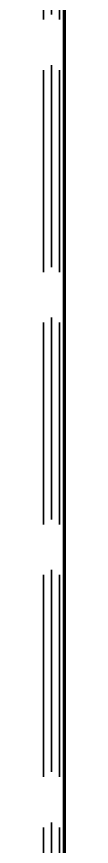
# Model space of a CAD drawing. Header units: millimetres. Extents: x 0 to 2382, y 0 to 420.
# Drawn here: x 303.59 to 304.01, y 265.62 to 282.06 of the extents above; entities that cross this region are included whole.
import ezdxf

# ---------------------------------------------------------------- set-up
doc = ezdxf.new("R2010")
doc.units = ezdxf.units.MM
doc.linetypes.add('IRAM-E-TRAZOS', pattern=[5, 4, -1])
doc.layers.add('01-VISIBLE', color=7, linetype='CONTINUOUS', lineweight=70)
doc.layers.add('02-OCULTA', color=4, linetype='IRAM-E-TRAZOS', lineweight=35)

msp = doc.modelspace()

# ---------------------------------------------------------------- linework, layer by layer
at = {"layer": '01-VISIBLE'}
msp.add_line((304.008, 248.148), (304.008, 290.9), dxfattribs=at)
at = {"layer": '02-OCULTA'}
for p, q in [((303.592, 227), (303.592, 291)), ((303.752, 227.1), (303.752, 290.9)), ((303.752, 227.1), (303.752, 290.9)), ((303.912, 227), (303.912, 290.9)), ((304.008, 227.1), (304.008, 290.9))]:
    msp.add_line(p, q, dxfattribs=at)

doc.saveas('drawing.dxf')
